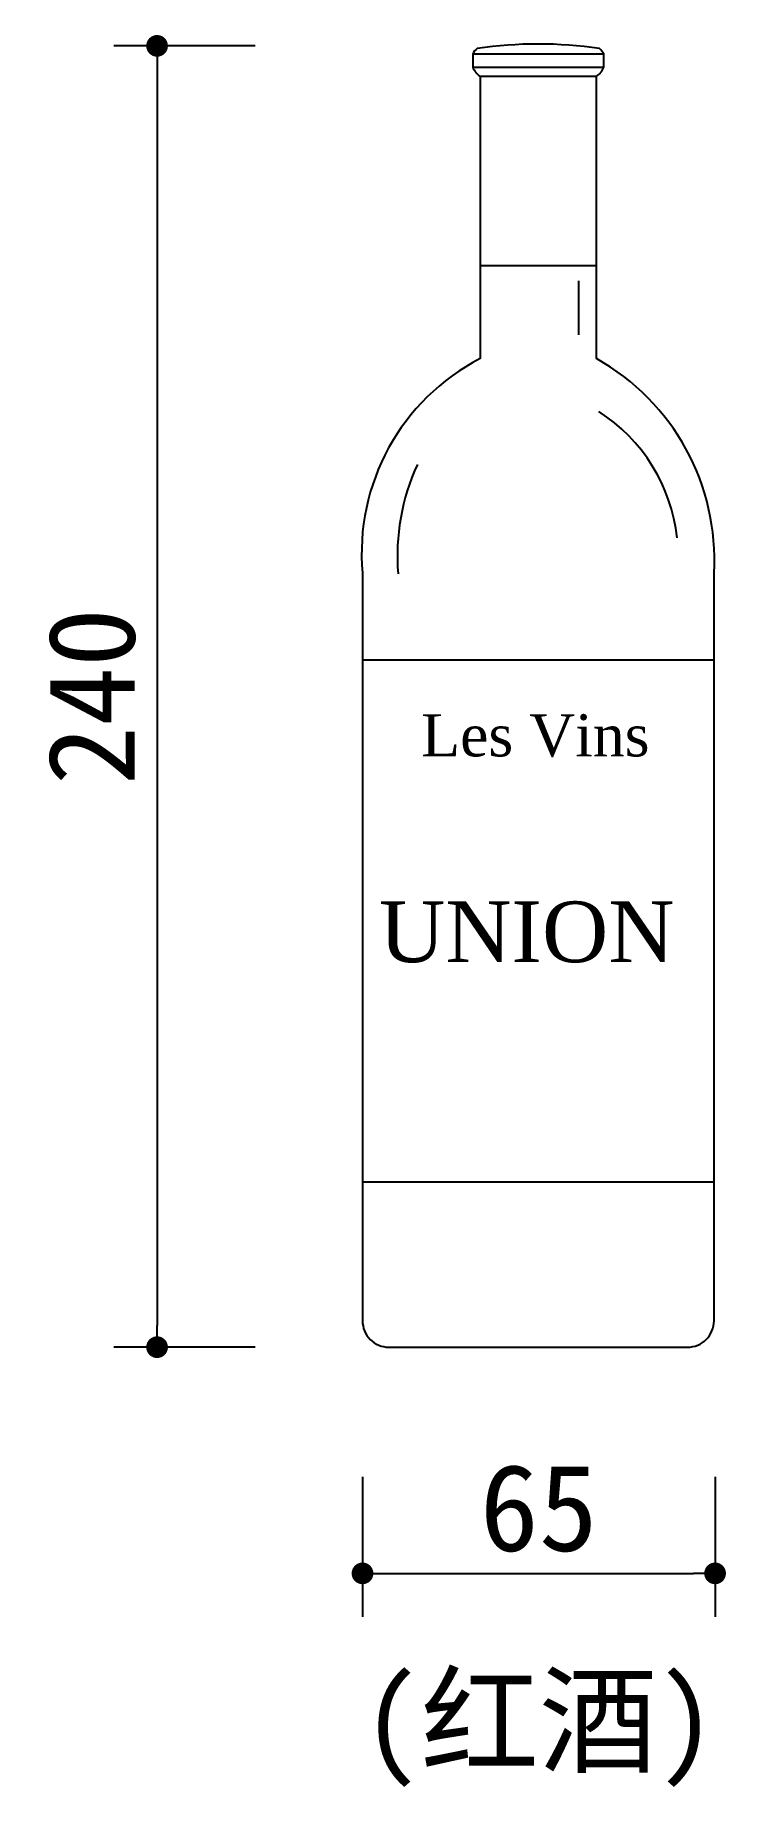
# Model space of a CAD drawing. Extents: x 447 to 574, y 1060 to 1383.
import ezdxf

# ---------------------------------------------------------------- set-up
doc = ezdxf.new("R2010")
doc.units = 0
doc.header["$MEASUREMENT"] = 0
doc.layers.get('0').update_dxf_attribs({"linetype": 'CONTINUOUS'})
doc.layers.get('DEFPOINTS').update_dxf_attribs({"linetype": 'CONTINUOUS'})
for name, color, linetype in [('3', 3, 'CONTINUOUS'), ('7', 7, 'CONTINUOUS'), ('DIM', 3, 'CONTINUOUS'), ('TEXT', 3, 'CONTINUOUS')]:
    doc.layers.add(name, color=color, linetype=linetype)
doc.styles.add('HZ', font='simfang.ttf')
doc.styles.add('STYLE4', font='dutcheb.ttf')
doc.dimstyles.new('BOOK', dxfattribs={"dimscale": 8, "dimtxt": 2, "dimasz": 0.5, "dimexe": 1, "dimexo": 1, "dimgap": 0.5, "dimtad": 1, "dimdec": 0, "dimtxsty": 'HZ', "dimblk1": 'DOT', "dimblk2": 'DOT', "dimsah": 1, "dimcen": 0, "dimazin": 3, "dimtfac": 0.5, "dimtdec": 0, "dimtmove": 0, "dimatfit": 3, "dimtolj": 1, "dimtzin": 0})

# ---------------------------------------------------------------- blocks, each defined once
blk = doc.blocks.new('_DOT')
at = {"color": 0, "linetype": 'BYBLOCK'}
blk.add_line((-0.5, 0), (-1, 0), dxfattribs=at)
at = {"color": 0, "linetype": 'BYBLOCK', "const_width": 0.5}
blk.add_lwpolyline([(-0.25, 0, 1), (0.25, 0, 1)], format="xyb", close=True, dxfattribs=at)
blk = doc.blocks.new('*D0')
at = {"color": 0, "linetype": 'BYBLOCK'}
for p, q in [((1410.36, 1298.54), (1410.36, 1272.74)), ((1475.36, 1298.54), (1475.36, 1272.74)), ((1414.36, 1280.74), (1471.36, 1280.74))]:
    blk.add_line(p, q, dxfattribs=at)
at = {"layer": 'DEFPOINTS', "color": 0, "linetype": 'BYBLOCK'}
for p in [(1410.36, 1306.54), (1475.36, 1306.54), (1475.36, 1280.74)]:
    blk.add_point(p, dxfattribs=at)
at = {"color": 0, "linetype": 'BYBLOCK', "xscale": 4, "yscale": 4, "zscale": 4, "rotation": 180}
blk.add_blockref('_DOT', (1410.36, 1280.74), dxfattribs=at)
at = {"color": 0, "linetype": 'BYBLOCK', "xscale": 4, "yscale": 4, "zscale": 4}
blk.add_blockref('_DOT', (1475.36, 1280.74), dxfattribs=at)
at = {"color": 0, "linetype": 'BYBLOCK', "insert": (1442.86, 1292.74), "char_height": 16, "attachment_point": 5, "style": 'HZ'}
blk.add_mtext('\\A1;65', dxfattribs=at)
blk = doc.blocks.new('*D1')
at = {"color": 0, "linetype": 'BYBLOCK'}
for p, q in [((1390.55, 1562.46), (1364.49, 1562.46)), ((1372.49, 1558.46), (1372.49, 1326.46)), ((1390.55, 1322.46), (1364.49, 1322.46))]:
    blk.add_line(p, q, dxfattribs=at)
at = {"layer": 'DEFPOINTS', "color": 0, "linetype": 'BYBLOCK'}
for p in [(1398.55, 1562.46), (1372.49, 1322.46), (1398.55, 1322.46)]:
    blk.add_point(p, dxfattribs=at)
at = {"color": 0, "linetype": 'BYBLOCK', "xscale": 4, "yscale": 4, "zscale": 4}
for p, rotation in [((1372.49, 1562.46), 90), ((1372.49, 1322.46), 270)]:
    blk.add_blockref('_DOT', p, dxfattribs=dict(at, rotation=rotation))
at = {"color": 0, "linetype": 'BYBLOCK', "insert": (1360.49, 1442.46), "char_height": 16, "attachment_point": 5, "rotation": 90, "style": 'HZ'}
blk.add_mtext('\\A1;240', dxfattribs=at)

msp = doc.modelspace()

# ---------------------------------------------------------------- linework, layer by layer
at = {"layer": '3'}
msp.add_line((547.02, 1337.86), (547.02, 1327.89), dxfattribs=at)
for centre, radius, start, end in [((533.71, 1287.04), 31.67, 6.1873, 57.3658), ((554.11, 1287.11), 40.47, 155.3748, 184.6681)]:
    msp.add_arc(centre, radius, start, end, dxfattribs=at)
at = {"layer": '7'}
for p, q in [((527.52, 1379.68), (551.7, 1379.68)), ((527.52, 1377.27), (551.7, 1377.27)), ((528.9, 1375.56), (550.32, 1375.56)), ((528.9, 1340.68), (550.32, 1340.68)), ((507.21, 1267.93), (572.01, 1267.93)), ((507.21, 1171.68), (572.01, 1171.68))]:
    msp.add_line(p, q, dxfattribs=at)
msp.add_lwpolyline([(512.07, 1141.17), (567.15, 1141.17, 0.414214), (572.01, 1146.03), (572.01, 1283.93, 0.287212), (550.32, 1323.49), (550.32, 1375.56, 0.147579), (551.7, 1377.27), (551.7, 1379.68, 0.131585), (550.87, 1380.66, 0.075603), (528.36, 1380.66, 0.131585), (527.52, 1379.68), (527.52, 1377.27, 0.147579), (528.9, 1375.56), (528.9, 1323.49, 0.304594), (507.21, 1283.93), (507.21, 1146.03, 0.414214)], format="xyb", close=True, dxfattribs=at)

# ---------------------------------------------------------------- texts
at = {"layer": '3', "color": 3, "style": 'STYLE4'}
for s, height, p in [('Les Vins ', 7.776, (518.04, 1250.13)), ('UNION', 11.197, (510.25, 1212.18))]:
    msp.add_text(s, height=height, dxfattribs=at).set_placement(p)
at = {"layer": 'TEXT', "linetype": 'BYBLOCK', "style": 'HZ'}
msp.add_text('(红酒)', height=16, dxfattribs=at).set_placement((507.05, 1064.33))

# ---------------------------------------------------------------- dimensions: what is measured, and where the dimension line sits
at = {"layer": 'DIM'}
dim = msp.add_linear_dim(base=(469.34, 1141.17), p1=(495.4, 1381.17), p2=(495.4, 1141.17), angle=90, dimstyle='BOOK', dxfattribs=at)
dim.commit()
dim.dimension.update_dxf_attribs({"geometry": '*D1', "text_midpoint": (457.34, 1261.17), "insert": (-903.15, -181.29)})
dim = msp.add_linear_dim(base=(572.21, 1099.45), p1=(507.21, 1125.25), p2=(572.21, 1125.25), dimstyle='BOOK', dxfattribs=at)
dim.commit()
dim.dimension.update_dxf_attribs({"geometry": '*D0', "text_midpoint": (539.71, 1111.45), "insert": (-903.15, -181.29)})

doc.saveas('drawing.dxf')
